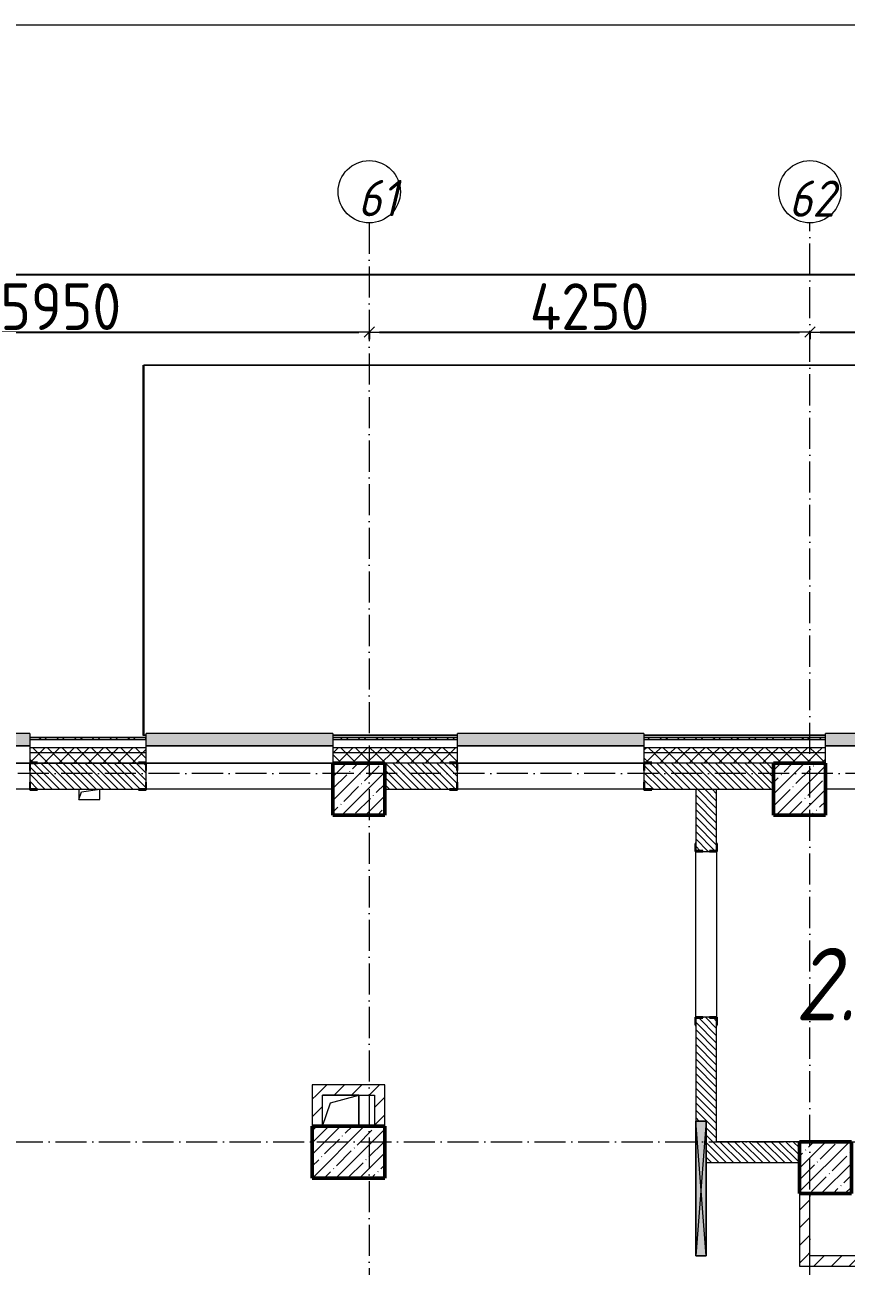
# Model space of a CAD drawing. Header units: millimetres. Extents: x -12989 to 629078, y -109036 to 555275.
# Drawn here: x 129038 to 136960, y 144545 to 156516 of the extents above; entities that cross this region are included whole.
import ezdxf

# ---------------------------------------------------------------- set-up
doc = ezdxf.new("R2010")
doc.units = ezdxf.units.MM
doc.linetypes.add('50_200_ШТРИХ_1Т_ш5_п1_п1_', pattern=[700, 500, -100, 0, -100])
for name, color, linetype, lineweight in [('A-____-____-DIMS', 7, 'Continuous', 9), ('A-DETL-GENF-OTLN', 7, 'Continuous', 9), ('A-FLOR-____-OTLN', 7, 'Continuous', 9), ('A-GENM-____-MCUT', 7, 'Continuous', 25), ('A-GENM-____-OTLN', 7, 'Continuous', 9), ('A-GENM-____-OTLN-1', 7, 'Continuous', 25), ('A-GLAZ-____-OTLN', 7, 'Continuous', 9), ('A-ROOF-____-OTLN', 7, 'Continuous', 9), ('A-WALL-____-MCUT', 7, 'Continuous', 13), ('A-WALL-____-MCUT-1', 7, 'Continuous', 9), ('A-WALL-____-OTLN', 7, 'Continuous', 9), ('A-WALL-____-PATT-1', 7, 'Continuous', 9), ('A-WALL-FNSH-MCUT-1', 7, 'Continuous', 9), ('I-WALL-____-OTLN', 7, 'Continuous', 9), ('S-COLS-____-MCUT', 7, 'Continuous', 50), ('S-COLS-____-OTLN', 7, 'Continuous', 9), ('S-GRID-____-IDEN', 7, 'Continuous', 9), ('S-GRID-____-OTLN-1', 7, '50_200_ШТРИХ_1Т_ш5_п1_п1_', 9), ('Марки помещений', 7, 'Continuous', 9)]:
    doc.layers.add(name, color=color, linetype=linetype, lineweight=lineweight)
doc.layers.add('A-GLAZ-____-OTLN-1', color=7, linetype='Continuous', lineweight=9, true_color=0xc0c0c0)
doc.styles.add('ISOCPEUR_I_2', font='isocpeui.ttf', dxfattribs={"width": 0.85, "height": 2.3})
doc.styles.add('ISOCPEUR_I_9', font='isocpeui.ttf', dxfattribs={"width": 0.9, "height": 250})
doc.styles.add('СПДС', font='isocpeur.ttf', dxfattribs={"width": 0.9})
doc.dimstyles.new('Размера А3', dxfattribs={"dimtxt": 200, "dimasz": 100, "dimexe": 70, "dimexo": 100, "dimgap": 20, "dimtad": 1, "dimdec": 0, "dimrnd": 10, "dimzin": 0, "dimdsep": 46, "dimtxsty": 'СПДС', "dimblk": 'ARROWHEAD_6', "dimcen": 1, "dimclrd": 256, "dimclre": 256, "dimclrt": 256, "dimazin": 0, "dimtfac": 1, "dimtdec": 0, "dimtmove": 2, "dimatfit": 3, "dimfxl": 1, "dimtolj": 1, "dimtzin": 0, "dimarcsym": 0})
pattern_1 = [(135, (43259.71, 63713.66), (-35.35534, -35.35534), [])]
pattern_2 = [(45, (43259.71, 63713.66), (-85.53659, 85.53659), []), (45, (43316.74, 63713.66), (-85.53659, 85.53659), [])]
pattern_3 = [(45, (43259.71, 63713.66), (-70.71068, 70.71068), []), (135, (43259.71, 63713.66), (-70.71068, -70.71068), [])]
pattern_4 = [(45, (43259.71, 63713.66), (-84.85281, 84.85281), [])]

# ---------------------------------------------------------------- blocks, each defined once
blk = doc.blocks.new('BSC_Колонна _Прямоугольная - 500х500-V39-АР1_План отверстий 2 этажа в осях 1-64_Ю-ЯЯ')
at = {"layer": 'S-COLS-____-OTLN'}
h = blk.add_hatch(dxfattribs=at)
h.set_pattern_fill('FP_49', color=256, style=0, pattern_type=2)
h.set_pattern_definition([(45, (-89000, -85431.04), (-114.04925, 114.04925), []), (45, (-88885.95, -85431.04), (-114.04925, 114.04925), [201.613, -40.323, 3.353, -36.97])])
h.paths.add_polyline_path([(-250, -250), (250, -250), (250, 250), (-250, 250)], flags=0)
at = {"layer": 'S-COLS-____-MCUT'}
for p, q in [((250, 250), (-250, 250)), ((-250, 250), (-250, -250)), ((250, -250), (250, 250)), ((-250, -250), (250, -250))]:
    blk.add_line(p, q, dxfattribs=at)
blk = doc.blocks.new('BSC_Колонна _Прямоугольная - 500х500-V103-АР1_План отверстий 2 этажа в осях 1-64_Ю-ЯЯ')
at = {"layer": 'S-COLS-____-OTLN'}
h = blk.add_hatch(dxfattribs=at)
h.set_pattern_fill('FP_116', color=256, style=0, pattern_type=2)
h.set_pattern_definition([(135, (85431.04, -93250), (-114.04925, -114.04925), []), (135, (85431.04, -93135.95), (-114.04925, -114.04925), [201.613, -40.323, 3.353, -36.97])])
h.paths.add_polyline_path([(250, 250), (-250, 250), (-250, -250), (250, -250)], flags=0)
at = {"layer": 'S-COLS-____-MCUT'}
for p, q in [((250, 250), (-250, 250)), ((-250, 250), (-250, -250)), ((250, -250), (250, 250)), ((-250, -250), (250, -250))]:
    blk.add_line(p, q, dxfattribs=at)
blk = doc.blocks.new('BSC_Колонна _Прямоугольная - 500х700-V143-АР1_План отверстий 2 этажа в осях 1-64_Ю-ЯЯ')
at = {"layer": 'S-COLS-____-OTLN'}
h = blk.add_hatch(dxfattribs=at)
h.set_pattern_fill('FP_156', color=256, style=0, pattern_type=2)
h.set_pattern_definition([(315, (-81931.04, 88900), (114.04925, 114.04925), []), (315, (-81931.04, 88785.95), (114.04925, 114.04925), [201.613, -40.323, 3.353, -36.97])])
h.paths.add_polyline_path([(-250, -350), (250, -350), (250, 350), (-250, 350)], flags=0)
at = {"layer": 'S-COLS-____-MCUT'}
for p, q in [((250, 350), (-250, 350)), ((-250, 350), (-250, -350)), ((250, -350), (250, 350)), ((-250, -350), (250, -350))]:
    blk.add_line(p, q, dxfattribs=at)
blk = doc.blocks.new('BSC_Колонна _Прямоугольная - 500х500-V148-АР1_План отверстий 2 этажа в осях 1-64_Ю-ЯЯ')
at = {"layer": 'S-COLS-____-OTLN'}
h = blk.add_hatch(dxfattribs=at)
h.set_pattern_fill('FP_162', color=256, style=0, pattern_type=2)
h.set_pattern_definition([(135, (81781.04, -93500), (-114.04925, -114.04925), []), (135, (81781.04, -93385.95), (-114.04925, -114.04925), [201.613, -40.323, 3.353, -36.97])])
h.paths.add_polyline_path([(250, 250), (-250, 250), (-250, -250), (250, -250)], flags=0)
at = {"layer": 'S-COLS-____-MCUT'}
for p, q in [((250, 250), (-250, 250)), ((-250, 250), (-250, -250)), ((250, -250), (250, 250)), ((-250, -250), (250, -250))]:
    blk.add_line(p, q, dxfattribs=at)
blk = doc.blocks.new('Фахверк_СКБ_Уголок - 250_2700-27497298-АР1_План отверстий 2 этажа в осях 1-64_Ю-ЯЯ')
at = {"layer": 'A-GENM-____-MCUT'}
for p, q in [((200, 181), (125, 181)), ((125, 181), (125, 106)), ((131, 106), (131, 175)), ((131, 175), (200, 175)), ((200, 175), (200, 181)), ((125, 106), (131, 106)), ((131, -6), (125, -6)), ((125, -6), (125, -81)), ((125, -81), (200, -81)), ((131, -75), (131, -6)), ((200, -75), (131, -75)), ((200, -81), (200, -75))]:
    blk.add_line(p, q, dxfattribs=at)
blk = doc.blocks.new('Фахверк_СКБ_Уголок - 200_3960-28268576-АР1_План отверстий 2 этажа в осях 1-64_Ю-ЯЯ')
at = {"layer": 'A-GENM-____-MCUT'}
for p, q in [((200, 156), (125, 156)), ((125, 156), (125, 81)), ((131, 81), (131, 150)), ((131, 150), (200, 150)), ((200, 150), (200, 156)), ((125, 81), (131, 81)), ((131, 19), (125, 19)), ((125, 19), (125, -56)), ((131, -50), (131, 19)), ((125, -56), (200, -56)), ((200, -50), (131, -50)), ((200, -56), (200, -50))]:
    blk.add_line(p, q, dxfattribs=at)
blk = doc.blocks.new('154_Стойка_СКБ_Уголок - СМ-2180_200-28268025-АР1_План отверстий 2 этажа в осях 1-64_Ю-ЯЯ')
at = {"layer": 'A-GENM-____-MCUT'}
for p, q in [((125, 156), (125, 81)), ((200, 156), (125, 156)), ((131, 81), (131, 150)), ((131, 150), (200, 150)), ((200, 150), (200, 156)), ((125, 81), (131, 81)), ((131, 19), (125, 19)), ((125, 19), (125, -56)), ((131, -50), (131, 19)), ((125, -56), (200, -56)), ((200, -50), (131, -50)), ((200, -56), (200, -50))]:
    blk.add_line(p, q, dxfattribs=at)
blk = doc.blocks.new('AR_Отверстие прямоугольное _в плите_ - AR_Отверстие прямоугольное _в плите_-V171-АР1_План отверстий 2 этажа в осях 1-64_Ю-ЯЯ')
at = {"layer": 'A-GENM-____-OTLN'}
for p, q in [((-100, 50), (-100, -50)), ((-100, -50), (-75, 25)), ((-75, 25), (100, 50)), ((100, -50), (100, 50)), ((-100, -50), (100, -50))]:
    blk.add_line(p, q, dxfattribs=at)
blk = doc.blocks.new('AR_Отверстие прямоугольное _в плите_ - AR_Отверстие прямоугольное _в плите_-30552577-АР1_План отверстий 2 этажа в осях 1-64_Ю-ЯЯ')
at = {"layer": 'A-GENM-____-OTLN'}
for p, q in [((175, 150), (-175, 150)), ((-100, 75), (175, 150)), ((175, -150), (175, 150)), ((-175, -150), (-100, 75))]:
    blk.add_line(p, q, dxfattribs=at)
blk = doc.blocks.new('Отлив_СКБ - Отлив витража_120_НВФ-31885689-АР1_План отверстий 2 этажа в осях 1-64_Ю-ЯЯ')
at = {"layer": 'A-GLAZ-____-OTLN-1'}
for points in [[(1800, 2), (1800, 120), (0, 120), (0, 2), (737, 2)], [(1800, 0), (1800, 2), (0, 2), (0, 0), (737, 0)]]:
    blk.add_hatch(color=256, dxfattribs=at).paths.add_polyline_path(points, flags=0)
at = {"layer": 'A-GLAZ-____-OTLN'}
for p, q in [((0, 83), (0, 120)), ((1800, 120), (0, 120)), ((1800, 120), (1800, 83)), ((0, 2), (1800, 2)), ((1800, 0), (0, 0))]:
    blk.add_line(p, q, dxfattribs=at)
blk = doc.blocks.new('Отлив_СКБ - Отлив витража_120_НВФ-31885289-АР1_План отверстий 2 этажа в осях 1-64_Ю-ЯЯ')
at = {"layer": 'A-GLAZ-____-OTLN-1'}
for points in [[(1000, 2), (1000, 120), (0, 120), (0, 2), (162, 2)], [(1000, 0), (1000, 2), (0, 2), (0, 0), (162, 0)]]:
    blk.add_hatch(color=256, dxfattribs=at).paths.add_polyline_path(points, flags=0)
at = {"layer": 'A-GLAZ-____-OTLN'}
for p, q in [((0, 83), (0, 120)), ((1000, 120), (0, 120)), ((1000, 120), (1000, 83)), ((0, 2), (1000, 2)), ((1000, 0), (0, 0))]:
    blk.add_line(p, q, dxfattribs=at)
blk = doc.blocks.new('AR_Отверстие прямоугольное _в стене_ - AR_Отверстие прямоугольное _в стене__ОВ-36938153-АР1_План отверстий 2 этажа в осях 1-64_Ю-ЯЯ')
at = {"layer": 'A-GLAZ-____-OTLN'}
blk.add_hatch(color=256, dxfattribs=at).paths.add_polyline_path([(650, -50), (650, 50), (-650, 50), (-650, -50)], flags=0)
at = {"layer": 'A-DETL-GENF-OTLN'}
for p, q in [((-650, -50), (-650, 50)), ((-650, 50), (650, 50)), ((650, 50), (-650, -50)), ((-650, 50), (650, -50)), ((650, 50), (-650, 50)), ((-650, 50), (-650, -50)), ((650, 50), (650, -50)), ((650, -50), (650, 50)), ((650, -50), (-650, -50)), ((-650, -50), (650, -50))]:
    blk.add_line(p, q, dxfattribs=at)
blk = doc.blocks.new('Ось сетки - Круг_Ø6_00__ISO-2_5_0_9K_-25732049-АР1_План отверстий 2 этажа в осях 1-64_Ю-ЯЯ')
at = {"layer": 'S-GRID-____-IDEN'}
blk.add_circle((0, 0), 3, dxfattribs=at)
blk = doc.blocks.new('ARROWHEAD_6')
at = {"color": 0, "linetype": 'Continuous'}
for p, q in [((0, 0), (-1, 0)), ((-0.5, -0.5), (0.5, 0.5))]:
    blk.add_line(p, q, dxfattribs=at)
blk = doc.blocks.new('*D2789')
at = {"layer": 'A-____-____-DIMS', "lineweight": -2, "transparency": 16777216}
for p, q in [((67558, 548862), (67558, 548786)), ((67658, 548856), (73408, 548856)), ((73508, 548862), (73508, 548786))]:
    blk.add_line(p, q, dxfattribs=at)
at = {"layer": 'Defpoints', "color": 0, "transparency": 16777216}
for p in [(67558, 548962), (73508, 548962), (73508, 548856)]:
    blk.add_point(p, dxfattribs=at)
at = {"layer": 'A-____-____-DIMS', "lineweight": -2, "transparency": 16777216, "xscale": 100, "yscale": 100, "zscale": 100, "rotation": 180}
blk.add_blockref('ARROWHEAD_6', (67558, 548856), dxfattribs=at)
at = {"layer": 'A-____-____-DIMS', "lineweight": -2, "transparency": 16777216, "xscale": 100, "yscale": 100, "zscale": 100}
blk.add_blockref('ARROWHEAD_6', (73508, 548856), dxfattribs=at)
at = {"layer": 'A-____-____-DIMS', "transparency": 16777216, "insert": (70533, 549101), "char_height": 450, "width": 2.49, "attachment_point": 5, "style": 'СПДС'}
blk.add_mtext('\\A1;5950', dxfattribs=at)
blk = doc.blocks.new('*D2790')
at = {"layer": 'A-____-____-DIMS', "lineweight": -2, "transparency": 16777216}
for p, q in [((73508, 548862), (73508, 548786)), ((73608, 548856), (77658, 548856)), ((77758, 548862), (77758, 548786))]:
    blk.add_line(p, q, dxfattribs=at)
at = {"layer": 'Defpoints', "color": 0, "transparency": 16777216}
for p in [(73508, 548962), (77758, 548962), (77758, 548856)]:
    blk.add_point(p, dxfattribs=at)
at = {"layer": 'A-____-____-DIMS', "lineweight": -2, "transparency": 16777216, "xscale": 100, "yscale": 100, "zscale": 100, "rotation": 180}
blk.add_blockref('ARROWHEAD_6', (73508, 548856), dxfattribs=at)
at = {"layer": 'A-____-____-DIMS', "lineweight": -2, "transparency": 16777216, "xscale": 100, "yscale": 100, "zscale": 100}
blk.add_blockref('ARROWHEAD_6', (77758, 548856), dxfattribs=at)
at = {"layer": 'A-____-____-DIMS', "transparency": 16777216, "insert": (75633, 549101), "char_height": 450, "width": 2.56, "attachment_point": 5, "style": 'СПДС'}
blk.add_mtext('\\A1;4250', dxfattribs=at)
blk = doc.blocks.new('*D2791')
at = {"layer": 'A-____-____-DIMS', "lineweight": -2, "transparency": 16777216}
for p, q in [((77758, 548862), (77758, 548786)), ((77858, 548856), (81808, 548856)), ((81908, 548862), (81908, 548786))]:
    blk.add_line(p, q, dxfattribs=at)
at = {"layer": 'Defpoints', "color": 0, "transparency": 16777216}
for p in [(77758, 548962), (81908, 548962), (81908, 548856)]:
    blk.add_point(p, dxfattribs=at)
at = {"layer": 'A-____-____-DIMS', "lineweight": -2, "transparency": 16777216, "xscale": 100, "yscale": 100, "zscale": 100, "rotation": 180}
blk.add_blockref('ARROWHEAD_6', (77758, 548856), dxfattribs=at)
at = {"layer": 'A-____-____-DIMS', "lineweight": -2, "transparency": 16777216, "xscale": 100, "yscale": 100, "zscale": 100}
blk.add_blockref('ARROWHEAD_6', (81908, 548856), dxfattribs=at)
at = {"layer": 'A-____-____-DIMS', "transparency": 16777216, "insert": (79833, 549101), "char_height": 450, "width": 2.38, "attachment_point": 5, "style": 'СПДС'}
blk.add_mtext('\\A1;4150', dxfattribs=at)
blk = doc.blocks.new('*D2793')
at = {"layer": 'A-____-____-DIMS', "lineweight": -2, "transparency": 16777216}
for p, q in [((-17942, 549415), (-17942, 549339)), ((-17842, 549409), (32942, 549409)), ((85458, 549409), (34521, 549409)), ((85558, 549415), (85558, 549339))]:
    blk.add_line(p, q, dxfattribs=at)
at = {"layer": 'Defpoints', "color": 0, "transparency": 16777216}
for p in [(-17942, 549515), (85558, 549515), (85558, 549409)]:
    blk.add_point(p, dxfattribs=at)
at = {"layer": 'A-____-____-DIMS', "lineweight": -2, "transparency": 16777216, "xscale": 100, "yscale": 100, "zscale": 100, "rotation": 180}
blk.add_blockref('ARROWHEAD_6', (-17942, 549409), dxfattribs=at)
at = {"layer": 'A-____-____-DIMS', "lineweight": -2, "transparency": 16777216, "xscale": 100, "yscale": 100, "zscale": 100}
blk.add_blockref('ARROWHEAD_6', (85558, 549409), dxfattribs=at)
at = {"layer": 'A-____-____-DIMS', "transparency": 16777216, "insert": (32962, 549869), "char_height": 450, "width": 3.54, "attachment_point": 1, "line_spacing_factor": 1.149209, "style": 'СПДС'}
blk.add_mtext('\\A1;103500', dxfattribs=at)
blk = doc.blocks.new('2этаж')
at = {"layer": 'S-GRID-____-OTLN-1', "color": 251, "ltscale": 0.6, "true_color": 0x636466}
for p, q in [((73508.3, 549908.8), (73508.3, 498997)), ((77758.3, 498997), (77758.3, 549908.8)), ((88482.7, 544597), (-20260.4, 544597)), ((-20260.4, 541047), (88482.7, 541047))]:
    blk.add_line(p, q, dxfattribs=at)
at = {"layer": 'S-GRID-____-IDEN', "xscale": 99.99999999999993, "yscale": 99.99999999999993, "zscale": 99.99999999999993, "rotation": 180}
blk.add_blockref('Ось сетки - Круг_Ø6_00__ISO-2_5_0_9K_-25732049-АР1_План отверстий 2 этажа в осях 1-64_Ю-ЯЯ', (73508.3, 550208.8), dxfattribs=at)
at = {"layer": 'S-GRID-____-IDEN', "xscale": 99.99999999999993, "yscale": 99.99999999999993, "zscale": 99.99999999999993}
blk.add_blockref('Ось сетки - Круг_Ø6_00__ISO-2_5_0_9K_-25732049-АР1_План отверстий 2 этажа в осях 1-64_Ю-ЯЯ', (77758.3, 550208.8), dxfattribs=at)
at = {"layer": 'S-GRID-____-IDEN', "char_height": 350, "attachment_point": 1, "style": 'ISOCPEUR_I_9'}
for s, insert, width in [('61', (73397.8, 550322.7), 346.329), ('62', (77553.4, 550317.6), 404.05)]:
    blk.add_mtext(s, dxfattribs=dict(at, insert=insert, width=width))
at = {"layer": 'A-____-____-DIMS'}
dim = blk.add_linear_dim(base=(85558.3, 549408.6), p1=(-17941.7, 549514.7), p2=(85558.3, 549514.7), dimstyle='Размера А3', override={"dimtxt": 450}, dxfattribs=at)
dim.commit()
dim.dimension.update_dxf_attribs({"geometry": '*D2793', "text_midpoint": (33731.2, 549568.6), "dimtype": 160})
for base, p1, p2, picture, middle in [((73508.3, 548856.4), (67558.3, 548962.5), (73508.3, 548962.5), '*D2789', (70533.3, 549101.4)), ((77758.3, 548856.4), (73508.3, 548962.5), (77758.3, 548962.5), '*D2790', (75633.3, 549101.4)), ((81908.3, 548856.4), (77758.3, 548962.5), (81908.3, 548962.5), '*D2791', (79833.3, 549101.4))]:
    dim = blk.add_linear_dim(base=base, p1=p1, p2=p2, dimstyle='Размера А3', override={"dimtxt": 450}, dxfattribs=at)
    dim.commit()
    dim.dimension.update_dxf_attribs({"geometry": picture, "text_midpoint": middle})

msp = doc.modelspace()

# ---------------------------------------------------------------- hatches: boundary and pattern name
at = {"layer": 'A-WALL-____-PATT-1'}
h = msp.add_hatch(dxfattribs=at)
h.set_pattern_fill('FP_1', color=256, style=0, pattern_type=2)
h.set_pattern_definition(pattern_3)
h.paths.add_polyline_path([(144609.7115, 149494.7006), (144659.7115, 149494.7006), (144659.7115, 149544.7006), (137759.7115, 149544.7006), (137759.7115, 149494.7006), (142224.5677, 149494.7006)], flags=0)
h.paths.add_polyline_path([(132503.3141, 149494.7006), (133209.7115, 149494.7006), (133209.7115, 149544.7006), (132009.7115, 149544.7006), (132009.7115, 149494.7006)], flags=0)
h.paths.add_polyline_path([(135009.7115, 149494.7006), (136759.7115, 149494.7006), (136759.7115, 149544.7006), (135009.7115, 149544.7006)], flags=0)
h.paths.add_polyline_path([(130209.7115, 149494.7006), (130209.7115, 149544.7006), (129084.7115, 149544.7006), (129084.7115, 149494.7006), (129852.0631, 149494.7006)], flags=0)
h.paths.add_polyline_path([(127284.7115, 149494.7006), (127284.7115, 149544.7006), (126159.7115, 149544.7006), (126159.7115, 149494.7006), (127200.8121, 149494.7006)], flags=0)
h.paths.add_polyline_path([(120309.7115, 149494.7006), (121509.7115, 149494.7006), (121509.7115, 149544.7006), (120309.7115, 149544.7006)], flags=0)
h.paths.add_polyline_path([(118509.7115, 149494.7006), (118509.7115, 149544.7006), (114959.7115, 149544.7006), (114959.7115, 149494.7006), (117479.5584, 149494.7006)], flags=0)
h.paths.add_polyline_path([(113159.7115, 149494.7006), (113159.7115, 149544.7006), (111959.7115, 149544.7006), (111959.7115, 149494.7006)], flags=0)
h.paths.add_polyline_path([(110159.7115, 149494.7006), (110159.7115, 149544.7006), (108959.7115, 149544.7006), (108959.7115, 149494.7006)], flags=0)
h.paths.add_polyline_path([(107159.7115, 149494.7006), (107159.7115, 149544.7006), (105909.7115, 149544.7006), (105909.7115, 149494.7006), (106874.5544, 149494.7006)], flags=0)
h.paths.add_polyline_path([(103339.5531, 149494.7006), (104109.7115, 149494.7006), (104109.7115, 149544.7006), (102909.7115, 149544.7006), (102909.7115, 149494.7006)], flags=0)
h.paths.add_polyline_path([(101109.7115, 149494.7006), (101109.7115, 149544.7006), (99909.7115, 149544.7006), (99909.7115, 149494.7006), (100688.3021, 149494.7006)], flags=0)
h.paths.add_polyline_path([(98109.7115, 149494.7006), (98109.7115, 149544.7006), (96909.7115, 149544.7006), (96909.7115, 149494.7006)], flags=0)
h.paths.add_polyline_path([(94502.0497, 149494.7006), (95109.7115, 149494.7006), (95109.7115, 149544.7006), (93459.7115, 149544.7006), (93459.7115, 149494.7006), (93618.2994, 149494.7006)], flags=0)
h = msp.add_hatch(dxfattribs=at)
h.set_pattern_fill('FP_3', color=256, style=0, pattern_type=2)
h.set_pattern_definition(pattern_2)
h.paths.add_polyline_path([(129852.0631, 149624.7006), (130209.7115, 149624.7006), (130209.7115, 149644.7006), (129084.7115, 149644.7006), (129084.7115, 149624.7006)], flags=0)
h.paths.add_polyline_path([(132269.7115, 149624.7006), (132269.7115, 149644.7006), (132009.7115, 149644.7006), (132009.7115, 149624.7006)], flags=0)
h.paths.add_polyline_path([(127284.7115, 149624.7006), (127284.7115, 149644.7006), (126159.7115, 149644.7006), (126159.7115, 149624.7006), (127200.8121, 149624.7006)], flags=0)
h.paths.add_polyline_path([(121509.7115, 149624.7006), (121509.7115, 149644.7006), (120309.7115, 149644.7006), (120309.7115, 149624.7006), (121014.5597, 149624.7006)], flags=0)
h.paths.add_polyline_path([(117994.7115, 149624.7006), (118509.7115, 149624.7006), (118509.7115, 149644.7006), (117994.7115, 149644.7006)], flags=0)
h = msp.add_hatch(dxfattribs=at)
h.set_pattern_fill('FP_3', color=256, style=0, pattern_type=2)
h.set_pattern_definition(pattern_2)
h.paths.add_polyline_path([(144739.7115, 149624.7006), (144759.7115, 149624.7006), (144759.7115, 149644.7006), (137759.7115, 149644.7006), (137759.7115, 149624.7006), (142224.5677, 149624.7006)], flags=0)
h.paths.add_polyline_path([(136759.7115, 149624.7006), (136759.7115, 149644.7006), (135009.7115, 149644.7006), (135009.7115, 149624.7006), (135154.5651, 149624.7006)], flags=0)
h.paths.add_polyline_path([(132503.3141, 149624.7006), (133209.7115, 149624.7006), (133209.7115, 149644.7006), (132269.7115, 149644.7006), (132269.7115, 149624.7006)], flags=0)
h = msp.add_hatch(dxfattribs=at)
h.set_pattern_fill('FP_1', color=256, style=0, pattern_type=2)
h.set_pattern_definition(pattern_3)
h.paths.add_polyline_path([(144509.7115, 149394.7006), (144609.7115, 149394.7006), (144609.7115, 149494.7006), (137759.7115, 149494.7006), (137759.7115, 149394.7006), (142224.5677, 149394.7006)], flags=0)
h.paths.add_polyline_path([(136259.7115, 149394.7006), (136759.7115, 149394.7006), (136759.7115, 149494.7006), (135009.7115, 149494.7006), (135009.7115, 149400.7006), (135084.7115, 149400.7006), (135084.7115, 149394.7006), (135154.5651, 149394.7006)], flags=0)
h.paths.add_polyline_path([(132503.3141, 149394.7006), (133134.7115, 149394.7006), (133134.7115, 149400.7006), (133209.7115, 149400.7006), (133209.7115, 149494.7006), (132009.7115, 149494.7006), (132009.7115, 149394.7006)], flags=0)
h.paths.add_polyline_path([(129852.0631, 149394.7006), (130134.7115, 149394.7006), (130134.7115, 149400.7006), (130209.7115, 149400.7006), (130209.7115, 149494.7006), (129084.7115, 149494.7006), (129084.7115, 149400.7006), (129159.7115, 149400.7006), (129159.7115, 149394.7006)], flags=0)
h.paths.add_polyline_path([(127200.8121, 149394.7006), (127209.7115, 149394.7006), (127209.7115, 149400.7006), (127284.7115, 149400.7006), (127284.7115, 149494.7006), (126159.7115, 149494.7006), (126159.7115, 149394.7006), (126659.7115, 149394.7006)], flags=0)
h.paths.add_polyline_path([(120759.7115, 149394.7006), (121434.7115, 149394.7006), (121434.7115, 149400.7006), (121509.7115, 149400.7006), (121509.7115, 149494.7006), (120309.7115, 149494.7006), (120309.7115, 149400.7006), (120384.7115, 149400.7006), (120384.7115, 149394.7006)], flags=0)
h.paths.add_polyline_path([(118509.7115, 149394.7006), (118509.7115, 149494.7006), (114959.7115, 149494.7006), (114959.7115, 149400.7006), (115034.7115, 149400.7006), (115034.7115, 149394.7006), (118009.7115, 149394.7006)], flags=0)
h.paths.add_polyline_path([(111959.7115, 149394.7006), (113084.7115, 149394.7006), (113084.7115, 149400.7006), (113159.7115, 149400.7006), (113159.7115, 149494.7006), (111959.7115, 149494.7006)], flags=0)
h.paths.add_polyline_path([(109034.7115, 149394.7006), (110084.7115, 149394.7006), (110084.7115, 149400.7006), (110159.7115, 149400.7006), (110159.7115, 149494.7006), (108959.7115, 149494.7006), (108959.7115, 149400.7006), (109034.7115, 149400.7006)], flags=0)
h.paths.add_polyline_path([(107084.7115, 149394.7006), (107084.7115, 149400.7006), (107159.7115, 149400.7006), (107159.7115, 149494.7006), (105909.7115, 149494.7006), (105909.7115, 149400.7006), (105984.7115, 149400.7006), (105984.7115, 149394.7006), (106874.5544, 149394.7006)], flags=0)
h.paths.add_polyline_path([(104034.7115, 149394.7006), (104034.7115, 149400.7006), (104109.7115, 149400.7006), (104109.7115, 149494.7006), (102909.7115, 149494.7006), (102909.7115, 149400.7006), (102984.7115, 149400.7006), (102984.7115, 149394.7006), (103339.5531, 149394.7006)], flags=0)
h.paths.add_polyline_path([(101034.7115, 149394.7006), (101034.7115, 149400.7006), (101109.7115, 149400.7006), (101109.7115, 149494.7006), (99909.7115, 149494.7006), (99909.7115, 149400.7006), (99984.7115, 149400.7006), (99984.7115, 149394.7006), (100688.3021, 149394.7006)], flags=0)
h.paths.add_polyline_path([(96984.7115, 149394.7006), (98034.7115, 149394.7006), (98034.7115, 149400.7006), (98109.7115, 149400.7006), (98109.7115, 149494.7006), (96909.7115, 149494.7006), (96909.7115, 149400.7006), (96984.7115, 149400.7006)], flags=0)
h.paths.add_polyline_path([(95034.7115, 149394.7006), (95034.7115, 149400.7006), (95109.7115, 149400.7006), (95109.7115, 149494.7006), (93459.7115, 149494.7006), (93459.7115, 149394.7006), (94502.0497, 149394.7006)], flags=0)
h = msp.add_hatch(dxfattribs=at)
h.set_pattern_fill('FP_6', color=256, style=0, pattern_type=2)
h.set_pattern_definition(pattern_1)
h.paths.add_polyline_path([(130134.7115, 149144.7006), (130203.7115, 149144.7006), (130203.7115, 149213.7006), (130209.7115, 149213.7006), (130209.7115, 149325.7006), (130203.7115, 149325.7006), (130203.7115, 149394.7006), (129090.7115, 149394.7006), (129090.7115, 149325.7006), (129084.7115, 149325.7006), (129084.7115, 149213.7006), (129090.7115, 149213.7006), (129090.7115, 149144.7006), (129852.0631, 149144.7006)], flags=0)
h.paths.add_polyline_path([(127209.7115, 149144.7006), (127278.7115, 149144.7006), (127278.7115, 149213.7006), (127284.7115, 149213.7006), (127284.7115, 149325.7006), (127278.7115, 149325.7006), (127278.7115, 149394.7006), (126659.7115, 149394.7006), (126659.7115, 149144.7006), (127200.8121, 149144.7006)], flags=0)
h = msp.add_hatch(dxfattribs=at)
h.set_pattern_fill('FP_6', color=256, style=0, pattern_type=2)
h.set_pattern_definition(pattern_1)
h.paths.add_polyline_path([(135015.7115, 149144.7006), (136259.7115, 149144.7006), (136259.7115, 149394.7006), (135015.7115, 149394.7006), (135015.7115, 149325.7006), (135009.7115, 149325.7006), (135009.7115, 149213.7006), (135015.7115, 149213.7006), (135015.7115, 149145.9006)], flags=0)
h.paths.add_polyline_path([(133203.7115, 149144.7006), (133203.7115, 149213.7006), (133209.7115, 149213.7006), (133209.7115, 149325.7006), (133203.7115, 149325.7006), (133203.7115, 149394.7006), (132509.7115, 149394.7006), (132509.7115, 149144.7006), (133134.7115, 149144.7006)], flags=0)
h = msp.add_hatch(dxfattribs=at)
h.set_pattern_fill('FP_6', color=256, style=0, pattern_type=2)
h.set_pattern_definition(pattern_1)
h.paths.add_polyline_path([(135709.7115, 145544.7006), (135709.7115, 146938.7006), (135640.7115, 146938.7006), (135640.7115, 146944.7006), (135578.7115, 146944.7006), (135578.7115, 146938.7006), (135509.7115, 146938.7006), (135509.7115, 145944.7006), (135609.7115, 145944.7006), (135609.7115, 145544.7006)], flags=0)
h.paths.add_polyline_path([(135640.7115, 148544.7006), (135640.7115, 148550.7006), (135709.7115, 148550.7006), (135709.7115, 149144.7006), (135509.7115, 149144.7006), (135509.7115, 148550.7006), (135578.7115, 148550.7006), (135578.7115, 148544.7006)], flags=0)
h = msp.add_hatch(dxfattribs=at)
h.set_pattern_fill('FP_4', color=256, style=0, pattern_type=2)
h.set_pattern_definition(pattern_4)
h.paths.add_polyline_path([(132409.7115, 146194.7006), (132409.7115, 146294.7006), (131809.7115, 146294.7006), (131809.7115, 146194.7006), (131909.7115, 146194.7006)], flags=0)
h = msp.add_hatch(dxfattribs=at)
h.set_pattern_fill('FP_4', color=256, style=0, pattern_type=2)
h.set_pattern_definition(pattern_4)
h.paths.add_polyline_path([(132509.5958, 145894.7006), (132509.7115, 145894.7006), (132509.7115, 146294.7006), (132409.7115, 146294.7006), (132409.7115, 145894.7006)], flags=0)
h = msp.add_hatch(dxfattribs=at)
h.set_pattern_fill('FP_4', color=256, style=0, pattern_type=2)
h.set_pattern_definition(pattern_4)
h.paths.add_polyline_path([(131909.7115, 145894.7006), (131909.7115, 146194.7006), (131809.7115, 146194.7006), (131809.7115, 145894.7006)], flags=0)
h = msp.add_hatch(dxfattribs=at)
h.set_pattern_fill('FP_6', color=256, style=0, pattern_type=2)
h.set_pattern_definition(pattern_1)
h.paths.add_polyline_path([(136509.7115, 145544.7006), (136509.7115, 145744.7006), (135709.7115, 145744.7006), (135709.7115, 145544.7006)], flags=0)
h = msp.add_hatch(dxfattribs=at)
h.set_pattern_fill('FP_4', color=256, style=0, pattern_type=2)
h.set_pattern_definition(pattern_4)
h.paths.add_polyline_path([(136609.7115, 144644.7006), (136609.7115, 145244.7006), (136509.7115, 145244.7006), (136509.7115, 144644.7006)], flags=0)
h = msp.add_hatch(dxfattribs=at)
h.set_pattern_fill('FP_4', color=256, style=0, pattern_type=2)
h.set_pattern_definition(pattern_4)
h.paths.add_polyline_path([(137209.7115, 144544.7006), (137209.7115, 144644.7006), (136509.7115, 144644.7006), (136509.7115, 144544.7006)], flags=0)

# ---------------------------------------------------------------- linework, layer by layer
at = {"color": 1, "lineweight": 0}
msp.add_lwpolyline([(35696.9246, 156516.3825), (148932.9246, 156516.3825), (148932.9246, 57688.3825), (35696.9246, 57688.3825)], close=True, dxfattribs=at)
at = {"layer": 'A-FLOR-____-OTLN'}
for p, q in [((131909.7115, 146194.3531), (132259.7115, 146194.3531)), ((132259.7115, 146194.3531), (132259.7115, 145894.7006))]:
    msp.add_line(p, q, dxfattribs=at)
at = {"layer": 'A-ROOF-____-OTLN'}
msp.add_line((130185.9817, 153232.3878), (130189.9817, 153232.3878), dxfattribs=at)
at = {"layer": 'A-WALL-____-MCUT'}
for p, q in [((129084.7115, 149624.7006), (129084.7115, 149400.7006)), ((130209.7115, 149624.7006), (129084.7115, 149624.7006)), ((129084.7115, 149624.7006), (130209.7115, 149624.7006)), ((130209.7115, 149400.7006), (130209.7115, 149624.7006)), ((133209.7115, 149624.7006), (132009.7115, 149624.7006)), ((132009.7115, 149624.7006), (132009.7115, 149394.7006)), ((132009.7115, 149624.7006), (132269.7115, 149624.7006)), ((133209.7115, 149400.7006), (133209.7115, 149624.7006)), ((136759.7115, 149624.7006), (135009.7115, 149624.7006)), ((135009.7115, 149624.7006), (135009.7115, 149400.7006)), ((136759.7115, 149394.7006), (136759.7115, 149624.7006)), ((129084.7115, 149325.7006), (129084.7115, 149213.7006)), ((130209.7115, 149213.7006), (130209.7115, 149325.7006)), ((133209.7115, 149213.7006), (133209.7115, 149325.7006)), ((135009.7115, 149325.7006), (135009.7115, 149213.7006)), ((129159.7115, 149144.7006), (130134.7115, 149144.7006)), ((132509.7115, 149144.7006), (133134.7115, 149144.7006)), ((135084.7115, 149144.7006), (136259.7115, 149144.7006)), ((135509.7115, 149144.7006), (135509.7115, 148619.7006)), ((135709.7115, 148619.7006), (135709.7115, 149144.7006)), ((135578.7115, 148544.7006), (135640.7115, 148544.7006)), ((135640.7115, 146944.7006), (135578.7115, 146944.7006)), ((135509.7115, 146869.7006), (135509.7115, 145944.7006)), ((135709.7115, 145744.7006), (135709.7115, 146869.7006)), ((136509.7115, 145744.7006), (135709.7115, 145744.7006)), ((135609.7115, 145544.7006), (136509.7115, 145544.7006))]:
    msp.add_line(p, q, dxfattribs=at)
at = {"layer": 'A-WALL-____-MCUT-1'}
for p, q in [((130209.7115, 149544.7006), (129084.7115, 149544.7006)), ((133209.7115, 149544.7006), (132009.7115, 149544.7006)), ((136759.7115, 149544.7006), (135009.7115, 149544.7006)), ((130209.7115, 149494.7006), (129084.7115, 149494.7006)), ((133209.7115, 149494.7006), (132009.7115, 149494.7006)), ((136759.7115, 149494.7006), (135009.7115, 149494.7006)), ((129159.7115, 149394.7006), (130134.7115, 149394.7006)), ((130134.7115, 149394.7006), (129159.7115, 149394.7006)), ((133134.7115, 149394.7006), (132509.7115, 149394.7006)), ((136259.7115, 149394.7006), (135084.7115, 149394.7006))]:
    msp.add_line(p, q, dxfattribs=at)
at = {"layer": 'A-WALL-____-OTLN'}
for p, q in [((129084.7115, 149394.7006), (127284.7115, 149394.7006)), ((127284.7115, 149394.7006), (129084.7115, 149394.7006)), ((132009.7115, 149394.7006), (130209.7115, 149394.7006)), ((130209.7115, 149394.7006), (132009.7115, 149394.7006)), ((135009.7115, 149394.7006), (133209.7115, 149394.7006)), ((133209.7115, 149394.7006), (135009.7115, 149394.7006)), ((129084.7115, 149144.7006), (127284.7115, 149144.7006)), ((132009.7115, 149144.7006), (130209.7115, 149144.7006)), ((135009.7115, 149144.7006), (133209.7115, 149144.7006)), ((137759.7115, 149144.7006), (136759.7115, 149144.7006))]:
    msp.add_line(p, q, dxfattribs=at)
at = {"layer": 'A-WALL-FNSH-MCUT-1'}
for p, q in [((130209.7115, 149644.7006), (129084.7115, 149644.7006)), ((129084.7115, 149644.7006), (129084.7115, 149624.7006)), ((130209.7115, 149624.7006), (130209.7115, 149644.7006)), ((133209.7115, 149644.7006), (132009.7115, 149644.7006)), ((132009.7115, 149644.7006), (132009.7115, 149624.7006)), ((132269.7115, 149624.7006), (133209.7115, 149624.7006)), ((133209.7115, 149624.7006), (133209.7115, 149644.7006)), ((136759.7115, 149644.7006), (135009.7115, 149644.7006)), ((135009.7115, 149644.7006), (135009.7115, 149624.7006)), ((135009.7115, 149624.7006), (136759.7115, 149624.7006)), ((136759.7115, 149624.7006), (136759.7115, 149644.7006)), ((132509.7115, 146294.7006), (131809.7115, 146294.7006)), ((131809.7115, 146294.7006), (131809.7115, 145894.7006)), ((132509.7115, 145894.7006), (132509.7115, 146294.7006)), ((131909.7115, 146194.7006), (132409.7115, 146194.7006)), ((131909.7115, 145894.7006), (131909.7115, 146194.7006)), ((132409.7115, 146194.7006), (132409.7115, 145894.7006)), ((136509.7115, 145244.7006), (136509.7115, 144544.7006)), ((136609.7115, 144644.7006), (136609.7115, 145244.7006)), ((138659.7115, 144644.7006), (136609.7115, 144644.7006)), ((136509.7115, 144544.7006), (139059.7115, 144544.7006))]:
    msp.add_line(p, q, dxfattribs=at)
at = {"layer": 'I-WALL-____-OTLN'}
for p, q in [((130189.9817, 153238.3878), (142641.0414, 153238.3878)), ((130189.9817, 153238.3878), (130189.9817, 153232.3878)), ((130179.9817, 149663.7006), (130179.9817, 153235.3878)), ((130179.9817, 153235.3878), (130185.9817, 153235.3878)), ((130185.9817, 153235.3878), (130185.9817, 149669.7006)), ((142635.0414, 153232.3878), (130189.9817, 153232.3878)), ((130179.9817, 149669.7006), (130209.7115, 149669.7006)), ((130209.7115, 149663.7006), (130179.9817, 149663.7006)), ((132009.7115, 149669.7006), (133209.7115, 149669.7006)), ((133209.7115, 149663.7006), (132009.7115, 149663.7006)), ((135009.7115, 149669.7006), (136759.7115, 149669.7006)), ((136759.7115, 149663.7006), (135009.7115, 149663.7006)), ((135509.7115, 146944.7006), (135509.7115, 148544.7006)), ((135709.7115, 148544.7006), (135709.7115, 146944.7006))]:
    msp.add_line(p, q, dxfattribs=at)

# ---------------------------------------------------------------- block references
msp.add_blockref('2этаж', (58851.3748, -395302.2823))
at = {"layer": 'A-GENM-____-OTLN'}
for name, p in [('AR_Отверстие прямоугольное _в плите_ - AR_Отверстие прямоугольное _в плите_-V171-АР1_План отверстий 2 этажа в осях 1-64_Ю-ЯЯ', (129659.7115, 149094.7006)), ('AR_Отверстие прямоугольное _в плите_ - AR_Отверстие прямоугольное _в плите_-30552577-АР1_План отверстий 2 этажа в осях 1-64_Ю-ЯЯ', (132084.7115, 146044.3531))]:
    msp.add_blockref(name, p, dxfattribs=at)
at = {"layer": 'A-GENM-____-OTLN-1'}
for p in [(128959.7115, 149219.7006), (134884.7115, 149219.7006)]:
    msp.add_blockref('Фахверк_СКБ_Уголок - 250_2700-27497298-АР1_План отверстий 2 этажа в осях 1-64_Ю-ЯЯ', p, dxfattribs=at)
for name, p, rotation in [('Фахверк_СКБ_Уголок - 250_2700-27497298-АР1_План отверстий 2 этажа в осях 1-64_Ю-ЯЯ', (130334.7115, 149319.7006), 180), ('Фахверк_СКБ_Уголок - 250_2700-27497298-АР1_План отверстий 2 этажа в осях 1-64_Ю-ЯЯ', (133334.7115, 149319.7006), 180), ('Фахверк_СКБ_Уголок - 200_3960-28268576-АР1_План отверстий 2 этажа в осях 1-64_Ю-ЯЯ', (135659.7115, 148419.7006), 90), ('154_Стойка_СКБ_Уголок - СМ-2180_200-28268025-АР1_План отверстий 2 этажа в осях 1-64_Ю-ЯЯ', (135559.7115, 147069.7006), 270)]:
    msp.add_blockref(name, p, dxfattribs=dict(at, rotation=rotation))
at = {"layer": 'A-GLAZ-____-OTLN'}
for name, p in [('Отлив_СКБ - Отлив витража_120_НВФ-31885689-АР1_План отверстий 2 этажа в осях 1-64_Ю-ЯЯ', (127284.7115, 149561.7006)), ('Отлив_СКБ - Отлив витража_120_НВФ-31885689-АР1_План отверстий 2 этажа в осях 1-64_Ю-ЯЯ', (130209.7115, 149561.7006)), ('Отлив_СКБ - Отлив витража_120_НВФ-31885689-АР1_План отверстий 2 этажа в осях 1-64_Ю-ЯЯ', (133209.7115, 149561.7006)), ('Отлив_СКБ - Отлив витража_120_НВФ-31885289-АР1_План отверстий 2 этажа в осях 1-64_Ю-ЯЯ', (136759.7115, 149561.7006))]:
    msp.add_blockref(name, p, dxfattribs=at)
at = {"layer": 'A-GLAZ-____-OTLN', "rotation": 270}
msp.add_blockref('AR_Отверстие прямоугольное _в стене_ - AR_Отверстие прямоугольное _в стене__ОВ-36938153-АР1_План отверстий 2 этажа в осях 1-64_Ю-ЯЯ', (135559.7115, 145294.7006), dxfattribs=at)
at = {"layer": 'S-COLS-____-OTLN'}
msp.add_blockref('BSC_Колонна _Прямоугольная - 500х500-V39-АР1_План отверстий 2 этажа в осях 1-64_Ю-ЯЯ', (132259.7115, 149144.7006), dxfattribs=at)
for name, p, rotation in [('BSC_Колонна _Прямоугольная - 500х500-V103-АР1_План отверстий 2 этажа в осях 1-64_Ю-ЯЯ', (136509.7115, 149144.7006), 269.9999999999997), ('BSC_Колонна _Прямоугольная - 500х700-V143-АР1_План отверстий 2 этажа в осях 1-64_Ю-ЯЯ', (132159.7115, 145644.7006), 89.9999999999999), ('BSC_Колонна _Прямоугольная - 500х500-V148-АР1_План отверстий 2 этажа в осях 1-64_Ю-ЯЯ', (136759.7115, 145494.7006), 269.9999999999997)]:
    msp.add_blockref(name, p, dxfattribs=dict(at, rotation=rotation))

# ---------------------------------------------------------------- texts
at = {"layer": 'Марки помещений', "insert": (136468.0732, 147614.7984), "char_height": 700, "width": 785.65375, "attachment_point": 1, "style": 'ISOCPEUR_I_2'}
msp.add_mtext('2.023', dxfattribs=at)

doc.saveas('drawing.dxf')
